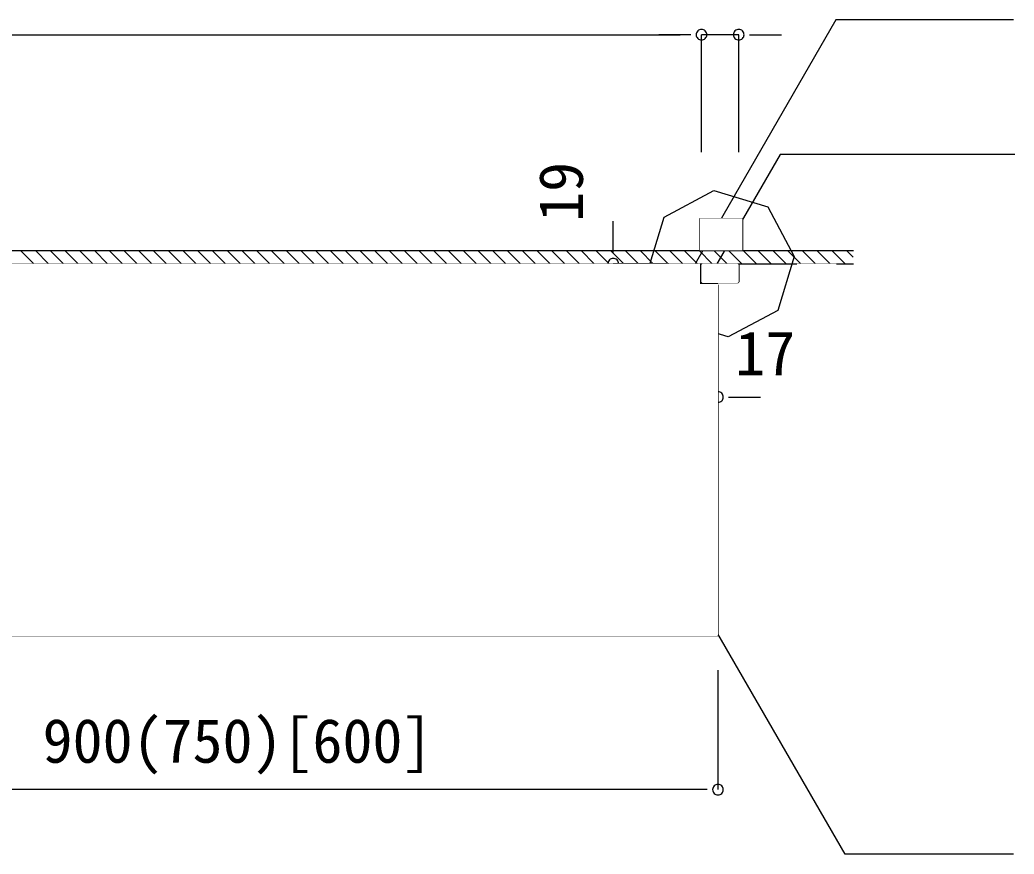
# Model space of a CAD drawing. Units: millimetres, scale not verified. Extents: x -4205 to 4205, y -2975 to 2975.
# Drawn here: x -1410 to -477, y 1083 to 1867 of the extents above; entities that cross this region are included whole.
import ezdxf
from ezdxf.enums import TextEntityAlignment as Align

# ---------------------------------------------------------------- set-up
doc = ezdxf.new("R2010")
doc.units = ezdxf.units.MM
doc.header["$LTSCALE"] = 20
for name, color, linetype in [('0-0', 7, 'Continuous'), ('0-1', 3, 'Continuous'), ('0-2', 7, 'Continuous')]:
    doc.layers.add(name, color=color, linetype=linetype)
doc.styles.add('ＭＳ ゴシック', font='')
doc.styles.get('ＭＳ ゴシック').set_extended_font_data('MS Gothic')

msp = doc.modelspace()

# ---------------------------------------------------------------- linework, layer by layer
at = {"layer": '0-0'}
for p, q in [((-771.63, 1650.51), (-731.63, 1680.51)), ((-771.63, 1680.51), (-731.63, 1650.51)), ((-3867.25, 1650.51), (-627.17, 1650.51)), ((-1396.68, 1638.01), (-1409.18, 1650.51)), ((-1382.84, 1638.01), (-1395.34, 1650.51)), ((-1369, 1638.01), (-1381.5, 1650.51)), ((-1355.15, 1638.01), (-1367.65, 1650.51)), ((-1341.31, 1638.01), (-1353.81, 1650.51)), ((-1327.46, 1638.01), (-1339.96, 1650.51)), ((-1313.62, 1638.01), (-1326.12, 1650.51)), ((-1299.77, 1638.01), (-1312.27, 1650.51)), ((-1285.93, 1638.01), (-1298.43, 1650.51)), ((-1272.08, 1638.01), (-1284.58, 1650.51)), ((-1258.24, 1638.01), (-1270.74, 1650.51)), ((-1244.39, 1638.01), (-1256.89, 1650.51)), ((-1230.55, 1638.01), (-1243.05, 1650.51)), ((-1216.71, 1638.01), (-1229.21, 1650.51)), ((-1202.86, 1638.01), (-1215.36, 1650.51)), ((-1189.02, 1638.01), (-1201.52, 1650.51)), ((-1175.17, 1638.01), (-1187.67, 1650.51)), ((-1161.33, 1638.01), (-1173.83, 1650.51)), ((-1147.48, 1638.01), (-1159.98, 1650.51)), ((-1133.64, 1638.01), (-1146.14, 1650.51)), ((-1119.79, 1638.01), (-1132.29, 1650.51)), ((-1105.95, 1638.01), (-1118.45, 1650.51)), ((-1092.1, 1638.01), (-1104.6, 1650.51)), ((-1078.26, 1638.01), (-1090.76, 1650.51)), ((-1064.42, 1638.01), (-1076.92, 1650.51)), ((-1050.57, 1638.01), (-1063.07, 1650.51)), ((-1036.73, 1638.01), (-1049.23, 1650.51)), ((-1022.88, 1638.01), (-1035.38, 1650.51)), ((-1009.04, 1638.01), (-1021.54, 1650.51)), ((-995.19, 1638.01), (-1007.69, 1650.51)), ((-981.35, 1638.01), (-993.85, 1650.51)), ((-967.5, 1638.01), (-980, 1650.51)), ((-953.66, 1638.01), (-966.16, 1650.51)), ((-939.81, 1638.01), (-952.31, 1650.51)), ((-925.97, 1638.01), (-938.47, 1650.51)), ((-912.13, 1638.01), (-924.63, 1650.51)), ((-898.28, 1638.01), (-910.78, 1650.51)), ((-884.44, 1638.01), (-896.94, 1650.51)), ((-870.59, 1638.01), (-883.09, 1650.51)), ((-856.75, 1638.01), (-869.25, 1650.51)), ((-842.9, 1638.01), (-855.4, 1650.51)), ((-829.06, 1638.01), (-841.56, 1650.51)), ((-815.21, 1638.01), (-827.71, 1650.51)), ((-801.37, 1638.01), (-813.87, 1650.51)), ((-787.52, 1638.01), (-800.02, 1650.51)), ((-773.68, 1638.01), (-786.18, 1650.51)), ((-759.83, 1638.01), (-772.33, 1650.51)), ((-745.99, 1638.01), (-758.49, 1650.51)), ((-732.15, 1638.01), (-744.65, 1650.51)), ((-718.3, 1638.01), (-730.8, 1650.51)), ((-704.46, 1638.01), (-716.96, 1650.51)), ((-690.61, 1638.01), (-703.11, 1650.51)), ((-676.77, 1638.01), (-689.27, 1650.51)), ((-662.92, 1638.01), (-675.42, 1650.51)), ((-649.08, 1638.01), (-661.58, 1650.51)), ((-635.23, 1638.01), (-647.73, 1650.51)), ((-627.64, 1644.26), (-633.89, 1650.51)), ((-3867.25, 1638.01), (-627.17, 1638.01)), ((-781.52, 1633.51), (-781.52, 1623.51)), ((-786.52, 1628.51), (-776.52, 1628.51)), ((-771.52, 1328.01), (-771.52, 1308.01)), ((-781.52, 1318.01), (-761.52, 1318.01))]:
    msp.add_line(p, q, dxfattribs=at)
for points in [[(-477.11, 1867.05), (-643.82, 1867.05), (-779.52, 1632.01)], [(-475.92, 1740.61), (-696.22, 1740.61), (-767.16, 1617.73)], [(-754.52, 1618.01), (-754.52, 1289.01), (-755.52, 1288.01), (-1653.52, 1288.01), (-1654.52, 1289.01), (-1654.52, 1619.01), (-1637.52, 1619.01), (-1637.52, 1638.01), (-771.52, 1638.01), (-771.52, 1619.01), (-754.52, 1619.01)], [(-477.11, 1083.41), (-635.07, 1083.41), (-770.78, 1318.45)]]:
    msp.add_lwpolyline(points, dxfattribs=at)
for points in [[(-805.08, 1681.83), (-758.43, 1706.79), (-707.8, 1691.45), (-682.85, 1644.81), (-698.18, 1594.18), (-744.82, 1569.23), (-795.45, 1584.56), (-820.41, 1631.2)], [(-771.63, 1680.51), (-731.63, 1680.51), (-731.63, 1650.51), (-771.63, 1650.51)], [(-770.02, 1635.01), (-782.52, 1635.01), (-783.69, 1634.89), (-784.82, 1634.55), (-785.86, 1634), (-786.77, 1633.25), (-787.51, 1632.34), (-788.07, 1631.3), (-788.41, 1630.18), (-788.52, 1629.01), (-788.41, 1627.84), (-788.07, 1626.71), (-787.51, 1625.67), (-786.77, 1624.77), (-785.86, 1624.02), (-784.82, 1623.46), (-783.69, 1623.12), (-782.52, 1623.01), (-770.02, 1623.01)], [(-778.41, 1633.09), (-779.52, 1632.01), (-779.1, 1633.5)], [(-768.52, 1368.01), (-768.58, 1367.42), (-768.75, 1366.86), (-769.03, 1366.34), (-769.4, 1365.89), (-769.86, 1365.51), (-770.38, 1365.24), (-770.94, 1365.07), (-771.52, 1365.01), (-772.11, 1365.07), (-772.67, 1365.24), (-773.19, 1365.51), (-773.64, 1365.89), (-774.02, 1366.34), (-774.3, 1366.86), (-774.47, 1367.42), (-774.52, 1368.01), (-774.52, 1614.65), (-772.77, 1620.6), (-772.77, 1634.01), (-770.27, 1634.01), (-770.27, 1620.6), (-768.52, 1614.65)], [(-774.52, 1368.01), (-774.47, 1367.42), (-774.3, 1366.86), (-774.02, 1366.34), (-773.64, 1365.89), (-773.19, 1365.51), (-772.67, 1365.24), (-772.11, 1365.07), (-771.52, 1365.01), (-770.94, 1365.07), (-770.38, 1365.24), (-769.86, 1365.51), (-769.4, 1365.89), (-769.03, 1366.34), (-768.75, 1366.86), (-768.58, 1367.42), (-768.52, 1368.01), (-768.52, 1614.65), (-770.27, 1620.6), (-770.27, 1634.01), (-772.77, 1634.01), (-772.77, 1620.6), (-774.52, 1614.65)], [(-770.02, 1637.01), (-769.02, 1638.01), (-736.02, 1638.01), (-735.02, 1637.01), (-735.02, 1621.01), (-736.02, 1620.01), (-769.02, 1620.01), (-770.02, 1621.01)], [(-782.52, 1626.01), (-783.11, 1626.07), (-783.67, 1626.24), (-784.19, 1626.51), (-784.64, 1626.89), (-785.02, 1627.34), (-785.3, 1627.86), (-785.47, 1628.42), (-785.52, 1629.01), (-785.47, 1629.59), (-785.3, 1630.16), (-785.02, 1630.67), (-784.64, 1631.13), (-784.19, 1631.5), (-783.67, 1631.78), (-783.11, 1631.95), (-782.52, 1632.01), (-779.52, 1632.01), (-778.94, 1631.95), (-778.38, 1631.78), (-777.86, 1631.5), (-777.4, 1631.13), (-777.03, 1630.67), (-776.75, 1630.16), (-776.58, 1629.59), (-776.52, 1629.01), (-776.58, 1628.42), (-776.75, 1627.86), (-777.03, 1627.34), (-777.4, 1626.89), (-777.86, 1626.51), (-778.38, 1626.24), (-778.94, 1626.07), (-779.52, 1626.01)], [(-778.52, 1628.51), (-779.4, 1626.39), (-781.52, 1625.51), (-783.64, 1626.39), (-784.52, 1628.51), (-783.64, 1630.63), (-781.52, 1631.51), (-779.4, 1630.63)], [(-766.06, 1618.83), (-767.16, 1617.73), (-766.76, 1619.23)], [(-777.52, 1318.01), (-775.77, 1322.25), (-771.52, 1324.01), (-767.28, 1322.25), (-765.52, 1318.01), (-767.28, 1313.77), (-771.52, 1312.01), (-775.77, 1313.77)], [(-774.52, 1318.01), (-773.64, 1320.13), (-771.52, 1321.01), (-769.4, 1320.13), (-768.52, 1318.01), (-769.4, 1315.89), (-771.52, 1315.01), (-773.64, 1315.89)], [(-770.35, 1316.96), (-770.78, 1318.45), (-769.66, 1317.37)]]:
    msp.add_lwpolyline(points, close=True, dxfattribs=at)
at = {"layer": '0-0', "color": 5}
for points in [[(-778.41, 1633.09), (-779.52, 1632.01), (-779.1, 1633.5)], [(-766.06, 1618.83), (-767.16, 1617.73), (-766.76, 1619.23)], [(-770.35, 1316.96), (-770.78, 1318.45), (-769.66, 1317.37)]]:
    msp.add_solid(points, dxfattribs=at)
at = {"layer": '0-1'}
for p, q in [((-1619.02, 1853.11), (-790.02, 1853.11)), ((-790.02, 1853.11), (-810.02, 1853.11)), ((-770.02, 1742.77), (-770.02, 1853.11)), ((-735.02, 1853.11), (-770.02, 1853.11)), ((-770.02, 1763.58), (-770.02, 1853.11)), ((-735.02, 1742.77), (-735.02, 1853.11)), ((-715.02, 1853.11), (-695.03, 1853.11)), ((-852.84, 1658.01), (-852.84, 1678.01)), ((-800.77, 1638.01), (-852.84, 1638.01)), ((-852.84, 1619.01), (-852.84, 1638.01)), ((-803.27, 1619.01), (-852.84, 1619.01)), ((-852.84, 1599.01), (-852.84, 1579.01)), ((-771.52, 1587.26), (-771.52, 1512.74)), ((-754.52, 1587.26), (-754.52, 1512.74)), ((-791.52, 1512.74), (-811.52, 1512.74)), ((-754.52, 1512.74), (-771.52, 1512.74)), ((-734.52, 1512.74), (-714.53, 1512.74)), ((-754.52, 1256.26), (-754.52, 1143.96)), ((-774.52, 1143.96), (-1634.52, 1143.96))]:
    msp.add_line(p, q, dxfattribs=at)
at = {"layer": '0-2', "color": 3}
for p, q in [((-780.02, 1853.11), (-790.02, 1853.11)), ((-780.02, 1853.11), (-790.02, 1853.11)), ((-725.02, 1853.11), (-715.02, 1853.11)), ((-852.84, 1648.01), (-852.84, 1658.01)), ((-852.84, 1609.01), (-852.84, 1599.01)), ((-781.52, 1512.74), (-791.52, 1512.74)), ((-744.52, 1512.74), (-734.52, 1512.74)), ((-764.52, 1143.96), (-774.52, 1143.96))]:
    msp.add_line(p, q, dxfattribs=at)
at = {"layer": '0-2'}
for points in [[(-775.02, 1853.11), (-774.93, 1852.14), (-774.64, 1851.2), (-774.18, 1850.34), (-773.56, 1849.58), (-772.8, 1848.96), (-771.94, 1848.5), (-771, 1848.21), (-770.02, 1848.12), (-769.05, 1848.21), (-768.11, 1848.5), (-767.25, 1848.96), (-766.49, 1849.58), (-765.87, 1850.34), (-765.4, 1851.2), (-765.12, 1852.14), (-765.02, 1853.11), (-765.12, 1854.09), (-765.4, 1855.03), (-765.87, 1855.89), (-766.49, 1856.65), (-767.25, 1857.27), (-768.11, 1857.73), (-769.05, 1858.02), (-770.02, 1858.11), (-771, 1858.02), (-771.94, 1857.73), (-772.8, 1857.27), (-773.56, 1856.65), (-774.18, 1855.89), (-774.64, 1855.03), (-774.93, 1854.09)], [(-775.02, 1853.11), (-774.93, 1852.14), (-774.64, 1851.2), (-774.18, 1850.34), (-773.56, 1849.58), (-772.8, 1848.96), (-771.94, 1848.5), (-771, 1848.21), (-770.02, 1848.12), (-769.05, 1848.21), (-768.11, 1848.5), (-767.25, 1848.96), (-766.49, 1849.58), (-765.87, 1850.34), (-765.4, 1851.2), (-765.12, 1852.14), (-765.02, 1853.11), (-765.12, 1854.09), (-765.4, 1855.03), (-765.87, 1855.89), (-766.49, 1856.65), (-767.25, 1857.27), (-768.11, 1857.73), (-769.05, 1858.02), (-770.02, 1858.11), (-771, 1858.02), (-771.94, 1857.73), (-772.8, 1857.27), (-773.56, 1856.65), (-774.18, 1855.89), (-774.64, 1855.03), (-774.93, 1854.09)], [(-730.02, 1853.11), (-730.12, 1854.09), (-730.4, 1855.03), (-730.87, 1855.89), (-731.49, 1856.65), (-732.25, 1857.27), (-733.11, 1857.73), (-734.05, 1858.02), (-735.02, 1858.11), (-736, 1858.02), (-736.94, 1857.73), (-737.8, 1857.27), (-738.56, 1856.65), (-739.18, 1855.89), (-739.64, 1855.03), (-739.93, 1854.09), (-740.02, 1853.11), (-739.93, 1852.14), (-739.64, 1851.2), (-739.18, 1850.34), (-738.56, 1849.58), (-737.8, 1848.96), (-736.94, 1848.5), (-736, 1848.21), (-735.02, 1848.12), (-734.05, 1848.21), (-733.11, 1848.5), (-732.25, 1848.96), (-731.49, 1849.58), (-730.87, 1850.34), (-730.4, 1851.2), (-730.12, 1852.14)], [(-852.84, 1643.01), (-853.81, 1642.91), (-854.75, 1642.63), (-855.61, 1642.16), (-856.37, 1641.54), (-856.99, 1640.79), (-857.46, 1639.92), (-857.74, 1638.98), (-857.84, 1638.01), (-857.74, 1637.03), (-857.46, 1636.09), (-856.99, 1635.23), (-856.37, 1634.47), (-855.61, 1633.85), (-854.75, 1633.39), (-853.81, 1633.1), (-852.84, 1633.01), (-851.86, 1633.1), (-850.92, 1633.39), (-850.06, 1633.85), (-849.3, 1634.47), (-848.68, 1635.23), (-848.22, 1636.09), (-847.93, 1637.03), (-847.84, 1638.01), (-847.93, 1638.98), (-848.22, 1639.92), (-848.68, 1640.79), (-849.3, 1641.54), (-850.06, 1642.16), (-850.92, 1642.63), (-851.86, 1642.91)], [(-852.84, 1614.01), (-851.86, 1614.1), (-850.92, 1614.39), (-850.06, 1614.85), (-849.3, 1615.47), (-848.68, 1616.23), (-848.22, 1617.09), (-847.93, 1618.03), (-847.84, 1619.01), (-847.93, 1619.98), (-848.22, 1620.92), (-848.68, 1621.79), (-849.3, 1622.54), (-850.06, 1623.16), (-850.92, 1623.63), (-851.86, 1623.91), (-852.84, 1624.01), (-853.81, 1623.91), (-854.75, 1623.63), (-855.61, 1623.16), (-856.37, 1622.54), (-856.99, 1621.79), (-857.46, 1620.92), (-857.74, 1619.98), (-857.84, 1619.01), (-857.74, 1618.03), (-857.46, 1617.09), (-856.99, 1616.23), (-856.37, 1615.47), (-855.61, 1614.85), (-854.75, 1614.39), (-853.81, 1614.1)], [(-776.52, 1512.74), (-776.43, 1511.76), (-776.14, 1510.83), (-775.68, 1509.96), (-775.06, 1509.21), (-774.3, 1508.58), (-773.44, 1508.12), (-772.5, 1507.84), (-771.52, 1507.74), (-770.55, 1507.84), (-769.61, 1508.12), (-768.75, 1508.58), (-767.99, 1509.21), (-767.37, 1509.96), (-766.9, 1510.83), (-766.62, 1511.76), (-766.52, 1512.74), (-766.62, 1513.72), (-766.9, 1514.65), (-767.37, 1515.52), (-767.99, 1516.28), (-768.75, 1516.9), (-769.61, 1517.36), (-770.55, 1517.64), (-771.52, 1517.74), (-772.5, 1517.64), (-773.44, 1517.36), (-774.3, 1516.9), (-775.06, 1516.28), (-775.68, 1515.52), (-776.14, 1514.65), (-776.43, 1513.72)], [(-749.52, 1512.74), (-749.62, 1513.72), (-749.9, 1514.65), (-750.37, 1515.52), (-750.99, 1516.28), (-751.75, 1516.9), (-752.61, 1517.36), (-753.55, 1517.64), (-754.52, 1517.74), (-755.5, 1517.64), (-756.44, 1517.36), (-757.3, 1516.9), (-758.06, 1516.28), (-758.68, 1515.52), (-759.14, 1514.65), (-759.43, 1513.72), (-759.52, 1512.74), (-759.43, 1511.76), (-759.14, 1510.83), (-758.68, 1509.96), (-758.06, 1509.21), (-757.3, 1508.58), (-756.44, 1508.12), (-755.5, 1507.84), (-754.52, 1507.74), (-753.55, 1507.84), (-752.61, 1508.12), (-751.75, 1508.58), (-750.99, 1509.21), (-750.37, 1509.96), (-749.9, 1510.83), (-749.62, 1511.76)], [(-759.52, 1143.96), (-759.43, 1142.99), (-759.14, 1142.05), (-758.68, 1141.18), (-758.06, 1140.43), (-757.3, 1139.8), (-756.44, 1139.34), (-755.5, 1139.06), (-754.52, 1138.96), (-753.55, 1139.06), (-752.61, 1139.34), (-751.75, 1139.8), (-750.99, 1140.43), (-750.37, 1141.18), (-749.9, 1142.05), (-749.62, 1142.99), (-749.52, 1143.96), (-749.62, 1144.94), (-749.9, 1145.87), (-750.37, 1146.74), (-750.99, 1147.5), (-751.75, 1148.12), (-752.61, 1148.58), (-753.55, 1148.86), (-754.52, 1148.96), (-755.5, 1148.86), (-756.44, 1148.58), (-757.3, 1148.12), (-758.06, 1147.5), (-758.68, 1146.74), (-759.14, 1145.87), (-759.43, 1144.94)]]:
    msp.add_lwpolyline(points, close=True, dxfattribs=at)

# ---------------------------------------------------------------- texts
at = {"layer": '0-0', "style": 'ＭＳ ゴシック'}
msp.add_text('E', height=51.73, dxfattribs=at).set_placement((-680.23, 1567.45), align=Align.BOTTOM_LEFT)
at = {"layer": '0-1', "color": 7, "style": 'ＭＳ ゴシック'}
msp.add_text('19', height=41.38, rotation=90, dxfattribs=at).set_placement((-868.89, 1677.33), align=Align.BOTTOM_LEFT)
for s, p in [('17', (-738.29, 1520.8)), ('900(750)[600]', (-1388.53, 1156.83))]:
    msp.add_text(s, height=41.38, dxfattribs=at).set_placement(p, align=Align.BOTTOM_LEFT)

# ---------------------------------------------------------------- next in the draw order: wipeouts: each hides what was drawn before it
for points in [[(-771.63, 1650.51), (-731.63, 1680.51), (-731.63, 1650.51), (-731.63, 1650.51)], [(-736.02, 1620.01), (-735.02, 1637.01), (-735.02, 1621.01), (-735.02, 1621.01)], [(-680.23, 1567.45), (-643.54, 1567.45), (-643.54, 1638.01), (-643.54, 1638.01)]]:
    msp.add_wipeout(points)

# ---------------------------------------------------------------- next in the draw order: wipeouts: each hides what was drawn before it
for points in [[(-771.63, 1680.51), (-731.63, 1680.51), (-771.63, 1650.51), (-771.63, 1650.51)], [(-736.02, 1638.01), (-735.02, 1637.01), (-736.02, 1620.01), (-736.02, 1620.01)], [(-680.23, 1567.45), (-643.54, 1638.01), (-643.54, 1638.01), (-643.54, 1638.01)]]:
    msp.add_wipeout(points)

# ---------------------------------------------------------------- next in the draw order: linework, layer by layer
at = {"layer": '0-0'}
msp.add_solid([(-771.63, 1680.51), (-731.63, 1680.51), (-731.63, 1680.51)], dxfattribs=at)

# ---------------------------------------------------------------- next in the draw order: wipeouts: each hides what was drawn before it
for points in [[(-769.02, 1620.01), (-736.02, 1638.01), (-736.02, 1620.01), (-736.02, 1620.01)], [(-680.23, 1638.01), (-680.23, 1567.45), (-643.54, 1638.01), (-643.54, 1638.01)]]:
    msp.add_wipeout(points)

# ---------------------------------------------------------------- next in the draw order: wipeouts: each hides what was drawn before it
msp.add_wipeout([(-769.02, 1638.01), (-736.02, 1638.01), (-769.02, 1620.01), (-769.02, 1620.01)])

# ---------------------------------------------------------------- next in the draw order: linework, layer by layer
msp.add_solid([(-754.52, 1618.01), (-754.52, 1289.01), (-754.52, 1289.01)], dxfattribs=at)

# ---------------------------------------------------------------- next in the draw order: wipeouts: each hides what was drawn before it
msp.add_wipeout([(-770.02, 1621.01), (-769.02, 1638.01), (-769.02, 1620.01), (-769.02, 1620.01)])

# ---------------------------------------------------------------- next in the draw order: wipeouts: each hides what was drawn before it
for points in [[(-770.02, 1637.01), (-769.02, 1638.01), (-770.02, 1621.01), (-770.02, 1621.01)], [(-755.52, 1288.01), (-754.52, 1618.01), (-754.52, 1289.01), (-754.52, 1289.01)]]:
    msp.add_wipeout(points)

# ---------------------------------------------------------------- next in the draw order: wipeouts: each hides what was drawn before it
for points in [[(-770.02, 1637.01), (-769.02, 1638.01), (-769.02, 1638.01), (-769.02, 1638.01)], [(-755.52, 1288.01), (-754.52, 1619.01), (-754.52, 1618.01), (-754.52, 1618.01)]]:
    msp.add_wipeout(points)

# ---------------------------------------------------------------- next in the draw order: wipeouts: each hides what was drawn before it
msp.add_wipeout([(-771.52, 1619.01), (-754.52, 1619.01), (-755.52, 1288.01), (-755.52, 1288.01)])

# ---------------------------------------------------------------- next in the draw order: wipeouts: each hides what was drawn before it
msp.add_wipeout([(-1637.52, 1619.01), (-771.52, 1619.01), (-755.52, 1288.01), (-755.52, 1288.01)])

# ---------------------------------------------------------------- next in the draw order: wipeouts: each hides what was drawn before it
msp.add_wipeout([(-1637.52, 1619.01), (-771.52, 1638.01), (-771.52, 1619.01), (-771.52, 1619.01)])

# ---------------------------------------------------------------- next in the draw order: wipeouts: each hides what was drawn before it
msp.add_wipeout([(-1637.52, 1638.01), (-771.52, 1638.01), (-1637.52, 1619.01), (-1637.52, 1619.01)])

# ---------------------------------------------------------------- next in the draw order: wipeouts: each hides what was drawn before it
msp.add_wipeout([(-1653.52, 1288.01), (-1637.52, 1619.01), (-755.52, 1288.01), (-755.52, 1288.01)])

doc.saveas('drawing.dxf')
